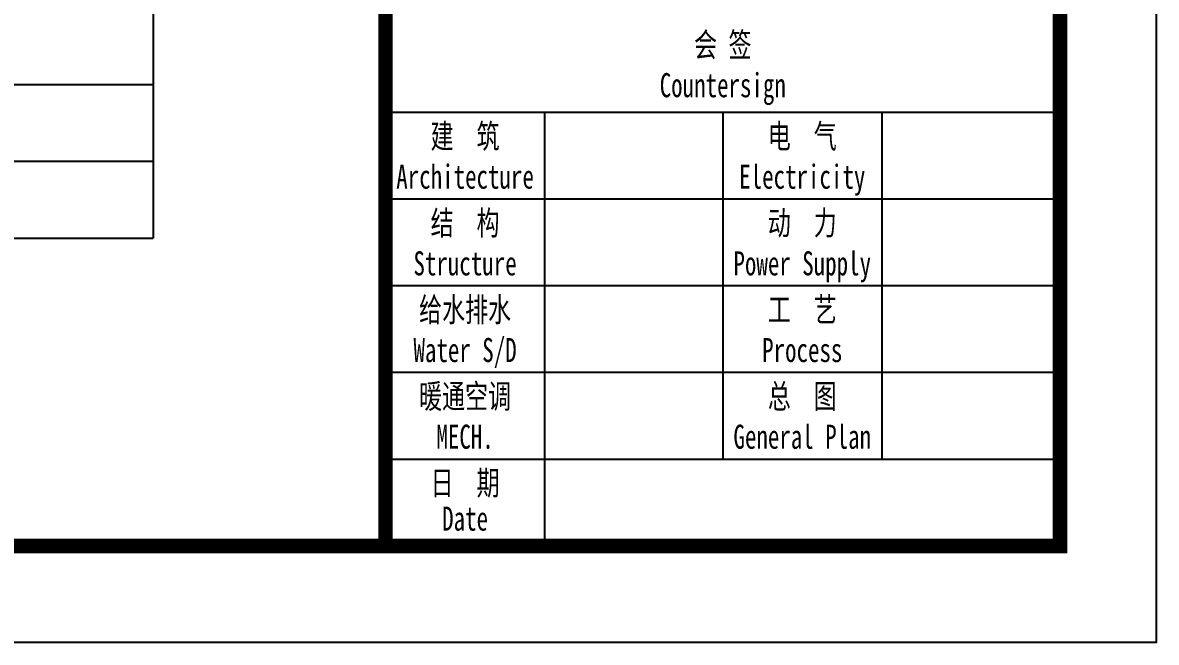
# Model space of a CAD drawing. Extents: x 177291 to 1288761, y 177638 to 322898.
# Drawn here: x 301600 to 309920, y 185824 to 190373 of the extents above; entities that cross this region are included whole.
import ezdxf
from ezdxf.enums import TextEntityAlignment as Align

# ---------------------------------------------------------------- set-up
doc = ezdxf.new("R2010")
doc.units = 0
doc.header["$LTSCALE"] = 1000
doc.layers.add('PUB_TITLE', color=4, linetype='Continuous')
doc.layers.add('TK', color=4, linetype='Continuous')
doc.styles.add('_gyy_title_ST', font='', dxfattribs={"width": 0.8})
doc.styles.get('_gyy_title_ST').set_extended_font_data('SimSun')

msp = doc.modelspace()

# ---------------------------------------------------------------- linework, layer by layer
at = {"layer": 'PUB_TITLE'}
for p, q in [((309213.4, 189713.03), (304263.91, 189713.03)), ((305430.57, 189713.03), (305430.57, 186531.22)), ((306738.65, 189713.03), (306738.65, 187167.58)), ((307905.32, 189713.03), (307905.32, 187167.58)), ((309213.4, 189076.67), (304263.91, 189076.67)), ((309213.4, 188440.31), (304263.91, 188440.31)), ((309213.4, 187803.94), (304263.91, 187803.94)), ((309213.4, 187167.58), (304263.91, 187167.58))]:
    msp.add_line(p, q, dxfattribs=at)
msp.add_lwpolyline([(250455.83, 227824.14), (309920.47, 227824.14), (309920.47, 185824.15), (250455.83, 185824.15)], close=True, dxfattribs=at)
at = {"layer": 'PUB_TITLE', "const_width": 106.06}
for points in [[(252223.51, 186531.22), (252223.51, 227117.07), (309213.4, 227117.07), (309213.4, 186531.22)], [(304263.91, 227117.07), (309213.4, 227117.07), (309213.4, 186531.22), (304263.91, 186531.22)]]:
    msp.add_lwpolyline(points, close=True, dxfattribs=at)
at = {"layer": 'TK'}
for p, q in [((302558.71, 223122.24), (302558.71, 188790.21)), ((287431.83, 189920.75), (302558.71, 189920.75)), ((287431.83, 189355.48), (302558.71, 189355.48)), ((286732.3, 188790.21), (302558.71, 188790.21))]:
    msp.add_line(p, q, dxfattribs=at)

# ---------------------------------------------------------------- texts
at = {"layer": 'PUB_TITLE', "style": '_gyy_title_ST', "width": 0.7}
for s, height, p in [('会 签', 176.767, (306738.65, 190123.14)), ('Countersign', 176.7675, (306738.65, 189826.17)), ('建  筑', 176.767, (304847.24, 189451.42)), ('电  气', 176.767, (307321.99, 189451.42)), ('Architecture', 176.7675, (304847.24, 189154.45)), ('Electricity', 176.7675, (307321.99, 189154.45)), ('结  构', 176.767, (304847.24, 188815.05)), ('动  力', 176.767, (307321.99, 188815.05)), ('Power Supply', 176.7675, (307321.99, 188518.09)), ('Structure', 176.767, (304847.24, 188518.09)), ('给水排水', 176.767, (304847.24, 188178.69)), ('工  艺', 176.767, (307321.99, 188178.69)), ('Water S/D', 176.767, (304847.24, 187881.72)), ('Process', 176.767, (307321.99, 187881.72)), ('暖通空调', 176.767, (304847.24, 187542.33)), ('总  图', 176.767, (307321.99, 187542.33)), ('MECH.', 176.767, (304847.24, 187245.36)), ('General Plan', 176.7675, (307321.99, 187245.36)), ('日  期', 176.767, (304847.24, 186905.96)), ('Date', 176.767, (304847.24, 186644.35))]:
    msp.add_text(s, height=height, dxfattribs=at).set_placement(p, align=Align.CENTER)

doc.saveas('drawing.dxf')
